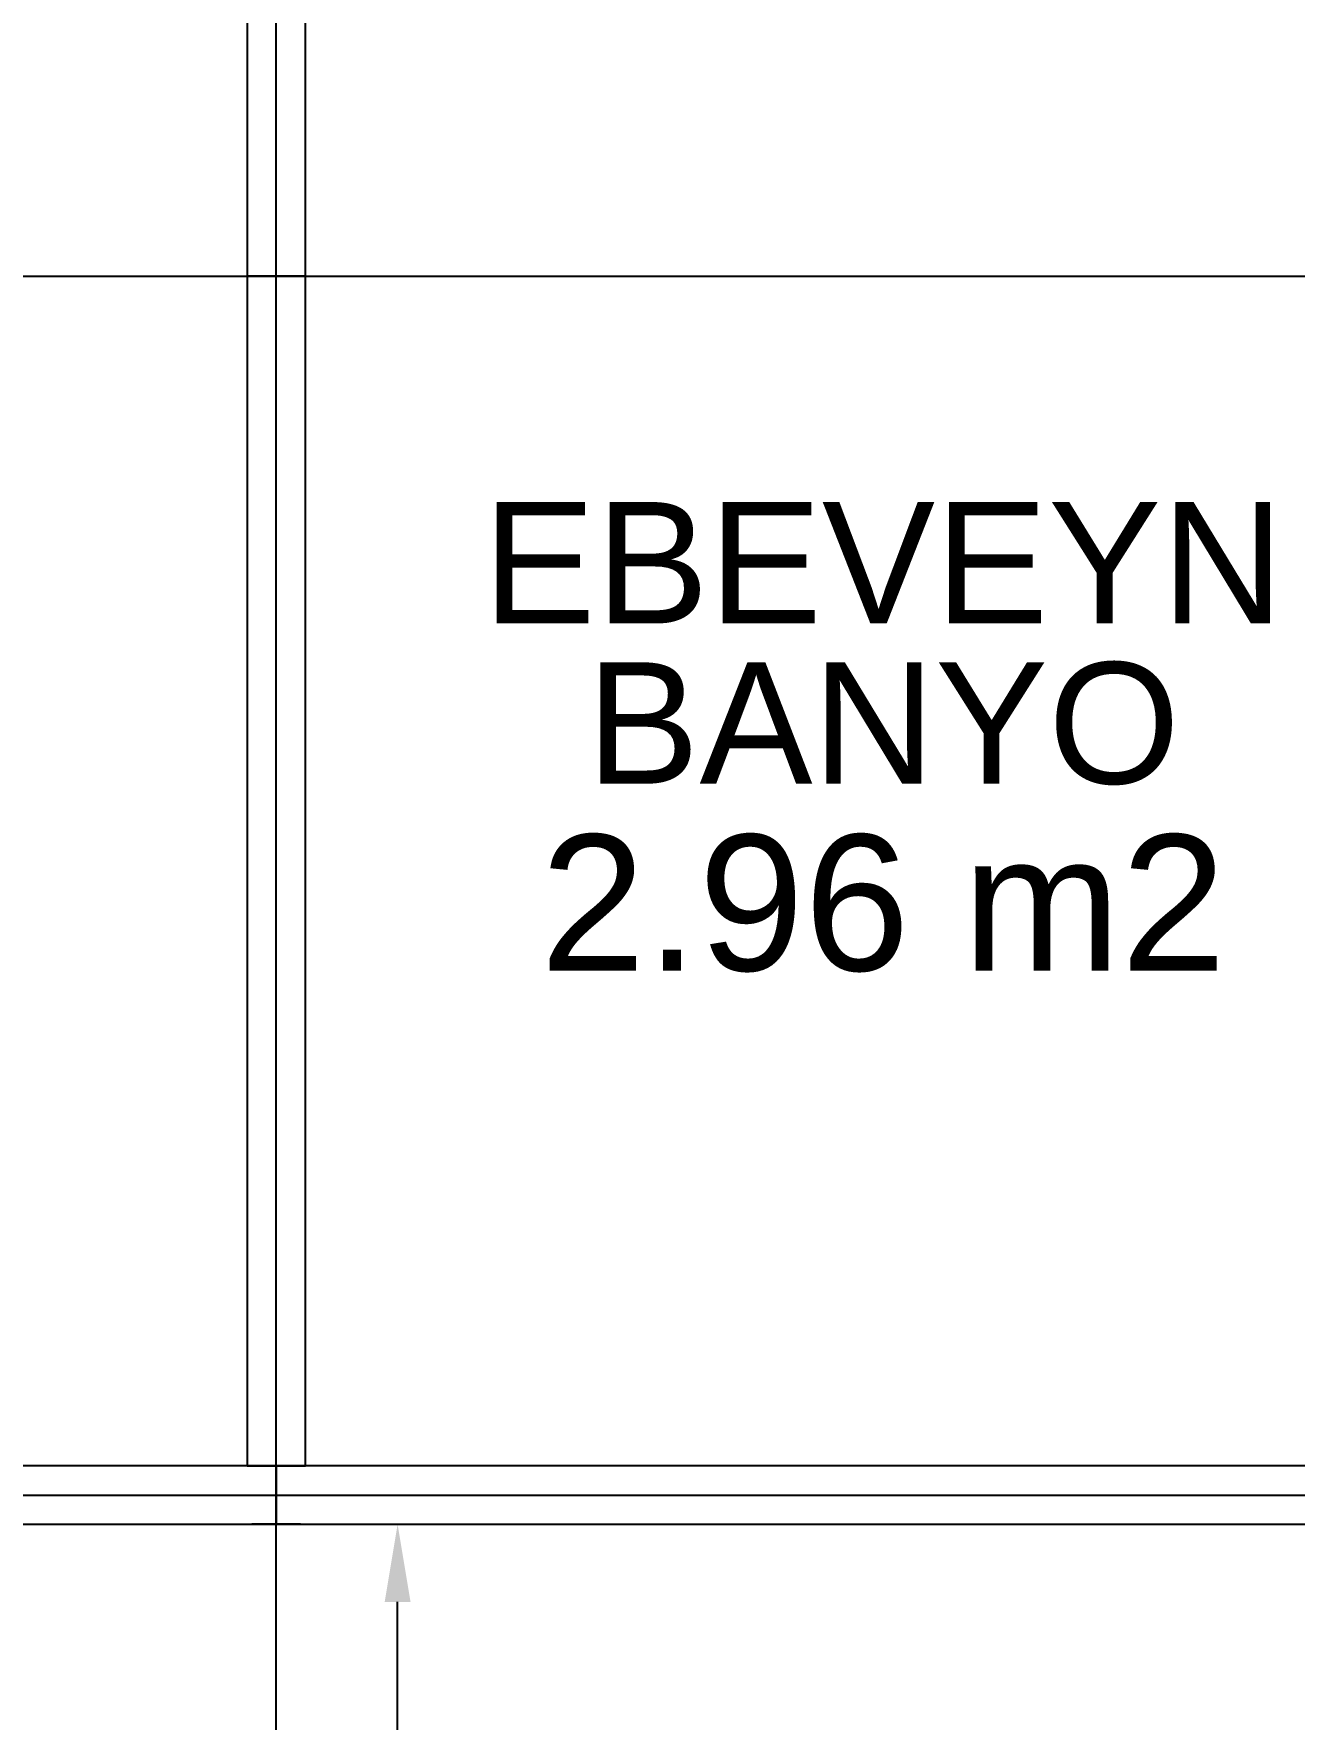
# Model space of a CAD drawing. Header units: millimetres. Extents: x -973 to 28250, y -35942 to 8545.
# Drawn here: x 21625 to 22923, y -9841 to -8105 of the extents above; entities that cross this region are included whole.
import ezdxf
from ezdxf.enums import TextEntityAlignment as Align

# ---------------------------------------------------------------- set-up
doc = ezdxf.new("R2010")
doc.units = ezdxf.units.MM
for name, color, linetype in [('R02_AKS', 8, 'Continuous'), ('R02_BAGLANTI', 3, 'Continuous'), ('R02_DUVAR', 7, 'Continuous'), ('R02_OLCU', 4, 'Continuous'), ('R02_OZEL', 6, 'Continuous'), ('R02_YAZI', 7, 'Continuous')]:
    doc.layers.add(name, color=color, linetype=linetype)
doc.styles.get("Standard").update_dxf_attribs({"font": 'Arial.ttf'})
doc.dimstyles.new('ISO-25', dxfattribs={"dimtxt": 12, "dimasz": 3, "dimexe": 1.25, "dimexo": 0.625, "dimgap": 4, "dimtad": 1, "dimtxsty": 'Standard', "dimcen": 2.5, "dimadec": 0, "dimazin": 0, "dimtfac": 1, "dimtmove": 0, "dimatfit": 3, "dimfxl": 1, "dimarcsym": 0})

# ---------------------------------------------------------------- blocks, each defined once
blk = doc.blocks.new('R02_CK_I01_H_N1_1_P')
blk.add_lwpolyline([(0, 0), (1255, 0), (1255, 60), (0, 60)], close=True)
blk = doc.blocks.new('R02_CK_I01_V_1_1_P')
blk.add_lwpolyline([(0, 0), (1255, 0), (1255, 60), (0, 60)], close=True)
blk = doc.blocks.new('R02_CK_I04_V_1_1_P')
blk.add_lwpolyline([(0, 0), (1225, 0), (1225, 60), (0, 60)], close=True)
blk = doc.blocks.new('R02_SRC_B03')
at = {"color": 31}
for p, q in [((7543.68, 804.49), (7543.68, 809.49)), ((7552.18, 809.99), (7549.68, 809.99)), ((7549.68, 809.99), (7549.68, 803.99)), ((7549.68, 804.49), (7549.68, 809.49)), ((7549.68, 806.99), (7543.68, 806.99)), ((7543.68, 806.99), (7543.68, 804.49)), ((7549.68, 804.49), (7549.68, 806.99)), ((7549.68, 803.99), (7552.18, 803.99))]:
    blk.add_line(p, q, dxfattribs=at)
blk = doc.blocks.new('R02_H')
at = {"xscale": 10, "yscale": 10}
blk.add_blockref('R02_SRC_B03', (-75466.7804, -8069.896676), dxfattribs=at)
blk = doc.blocks.new('*D319')
at = {"layer": 'Defpoints', "color": 0, "transparency": 16777216}
for p in [(21700, -9640), (22000, -9640), (21700, -10835)]:
    blk.add_point(p, dxfattribs=at)
at = {"layer": 'R02_OLCU', "color": 4, "lineweight": -2, "transparency": 16777216}
for p, q in [((21760, -9640), (22045, -9640)), ((22000, -10755), (22000, -9720)), ((21760, -10835), (22045, -10835))]:
    blk.add_line(p, q, dxfattribs=at)
at = {"layer": 'R02_OLCU', "color": 4, "transparency": 16777216}
for points in [[(21986.7, -9720), (22013.3, -9720), (22000, -9640)], [(21986.7, -10755), (22013.3, -10755), (22000, -10835)]]:
    blk.add_solid(points, dxfattribs=at)
at = {"layer": 'R02_OLCU', "color": 4, "transparency": 16777216, "insert": (21898.8, -10237.5), "char_height": 110, "attachment_point": 5, "rotation": 90}
blk.add_mtext('1195', dxfattribs=at)

msp = doc.modelspace()

# ---------------------------------------------------------------- linework, layer by layer
at = {"layer": 'R02_AKS'}
for p, q in [((21875, -13180), (21875, -6750)), ((15320, -8355), (28250, -8355)), ((15320, -9610), (28250, -9610))]:
    msp.add_line(p, q, dxfattribs=at)

# ---------------------------------------------------------------- block references
at = {"layer": 'R02_BAGLANTI', "rotation": 90}
msp.add_blockref('R02_H', (21875, -9610), dxfattribs=at)
at = {"layer": 'R02_DUVAR', "rotation": 90}
msp.add_blockref('R02_CK_I01_V_1_1_P', (21905, -8355), dxfattribs=at)
at = {"layer": 'R02_DUVAR'}
for p in [(20620, -9640), (21875, -9640)]:
    msp.add_blockref('R02_CK_I01_H_N1_1_P', p, dxfattribs=at)
at = {"layer": 'R02_OZEL', "rotation": 90}
msp.add_blockref('R02_CK_I04_V_1_1_P', (21905, -9580), dxfattribs=at)

# ---------------------------------------------------------------- texts
at = {"layer": 'R02_YAZI'}
for s, height, p in [('EBEVEYN', 125, (22500, -8650)), ('BANYO', 125, (22500, -8815)), ('2.96 m2', 140, (22500, -9000))]:
    msp.add_text(s, height=height, dxfattribs=at).set_placement(p, align=Align.MIDDLE_CENTER)

# ---------------------------------------------------------------- dimensions: what is measured, and where the dimension line sits
at = {"layer": 'R02_OLCU'}
dim = msp.add_linear_dim(base=(22000, -9640), p1=(21700, -10835), p2=(21700, -9640), angle=90, dimstyle='ISO-25', override={"dimtxt": 110, "dimasz": 80, "dimexe": 45, "dimexo": 60, "dimgap": 45, "dimdec": 1, "dimclrd": 4, "dimclre": 4, "dimclrt": 4, "dimtix": 1, "dimatfit": 1}, dxfattribs=at)
dim.commit()
dim.dimension.update_dxf_attribs({"geometry": '*D319', "text_midpoint": (21898.84, -10237.5)})

doc.saveas('drawing.dxf')
